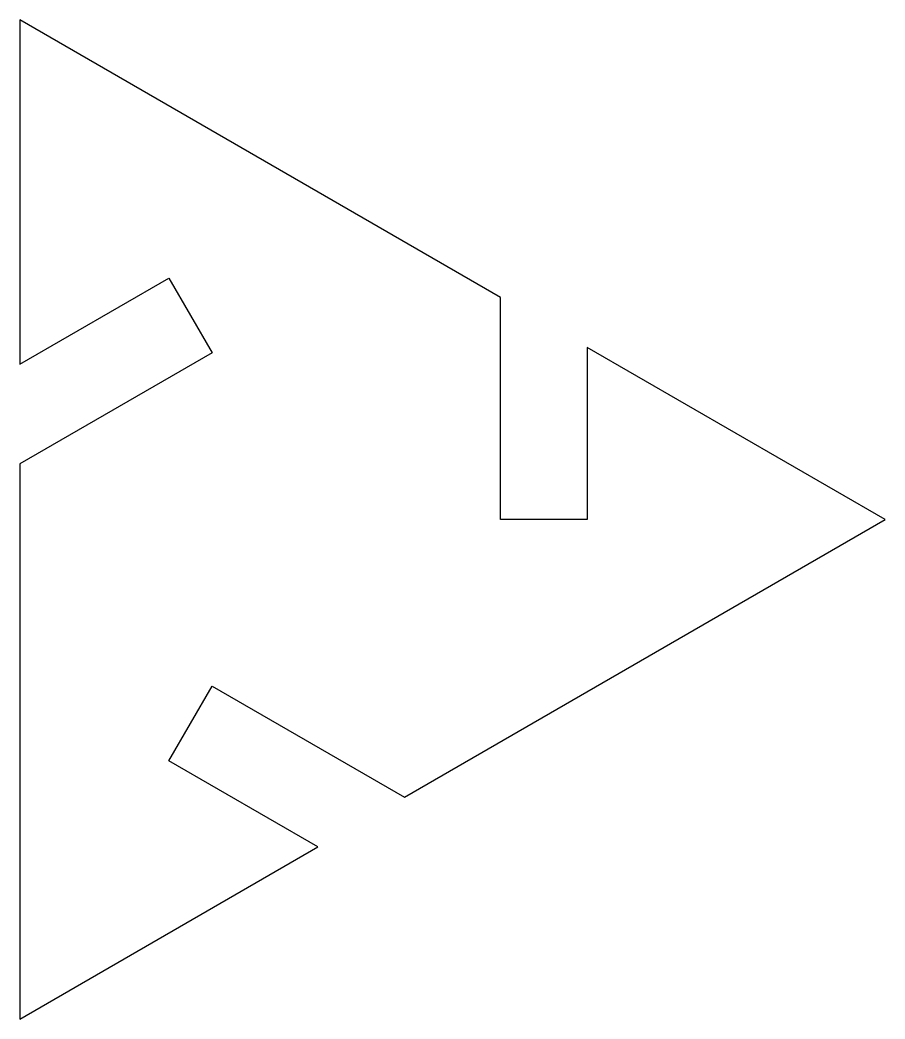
# Model space of a CAD drawing. Header units: metres. Extents: x -15 to 30, y -26 to 26.
import ezdxf

# ---------------------------------------------------------------- set-up
doc = ezdxf.new("R2010")
doc.units = ezdxf.units.M

msp = doc.modelspace()

# ---------------------------------------------------------------- linework, layer by layer
for p, q in [((10, 11.547), (-15, 25.9808)), ((-15, 25.9808), (-15, 8.08289)), ((-15, 8.08289), (-7.24998, 12.5574)), ((-7.24998, 12.5574), (-4.99998, 8.66025)), ((10, 0), (10, 11.547)), ((30, 0), (14.5, 8.94893)), ((14.5, 8.94893), (14.5, 0)), ((-4.99998, 8.66025), (-15, 2.88675)), ((-15, 2.88675), (-15, -25.9808)), ((5, -14.4338), (30, 0)), ((14.5, 0), (10, 0)), ((-7.25, -12.5574), (-5, -8.66025)), ((-5, -8.66025), (5, -14.4338)), ((0.5, -17.0318), (-7.25, -12.5574)), ((-15, -25.9808), (0.5, -17.0318))]:
    msp.add_line(p, q)

doc.saveas('drawing.dxf')
